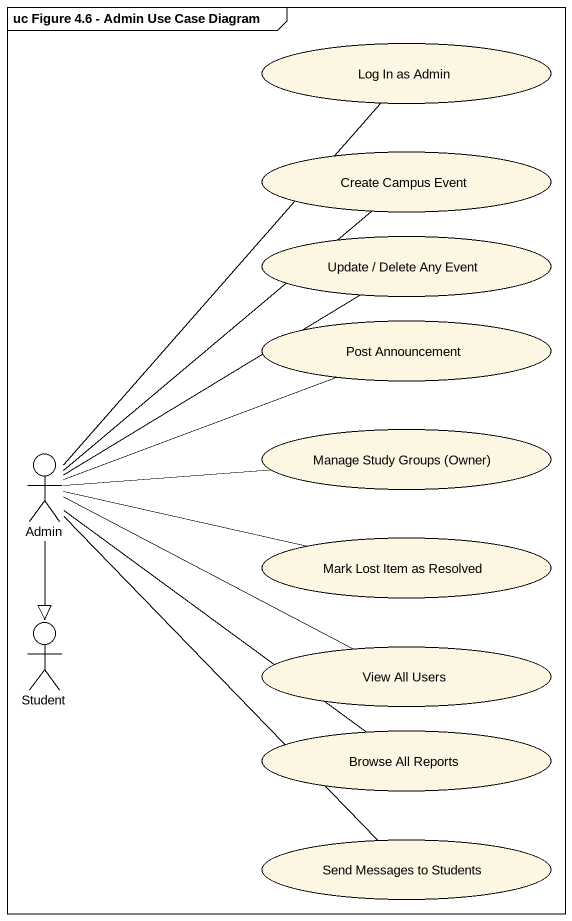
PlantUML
@startuml
mainframe uc Figure 4.6 - Admin Use Case Diagram
usecase "Log In as Admin" as Log_In_as_Admin
usecase "Create Campus Event" as Create_Campus_Event
usecase "Update / Delete Any Event" as Update_Delete_Any_Event
usecase "Post Announcement" as Post_Announcement
actor Admin
usecase "Manage Study Groups (Owner)" as Manage_Study_Groups_Owner
usecase "Mark Lost Item as Resolved" as Mark_Lost_Item_as_Resolved
actor Student
usecase "View All Users" as View_All_Users
usecase "Browse All Reports" as Browse_All_Reports
usecase "Send Messages to Students" as Send_Messages_to_Students
Admin -up- Log_In_as_Admin
Admin -up- Create_Campus_Event
Admin -up- Update_Delete_Any_Event
Admin -right- Post_Announcement
Admin -right- Manage_Study_Groups_Owner
Admin -right- Mark_Lost_Item_as_Resolved
Admin --|> Student
Admin -right- View_All_Users
Admin -- Browse_All_Reports
Admin -- Send_Messages_to_Students
@enduml
